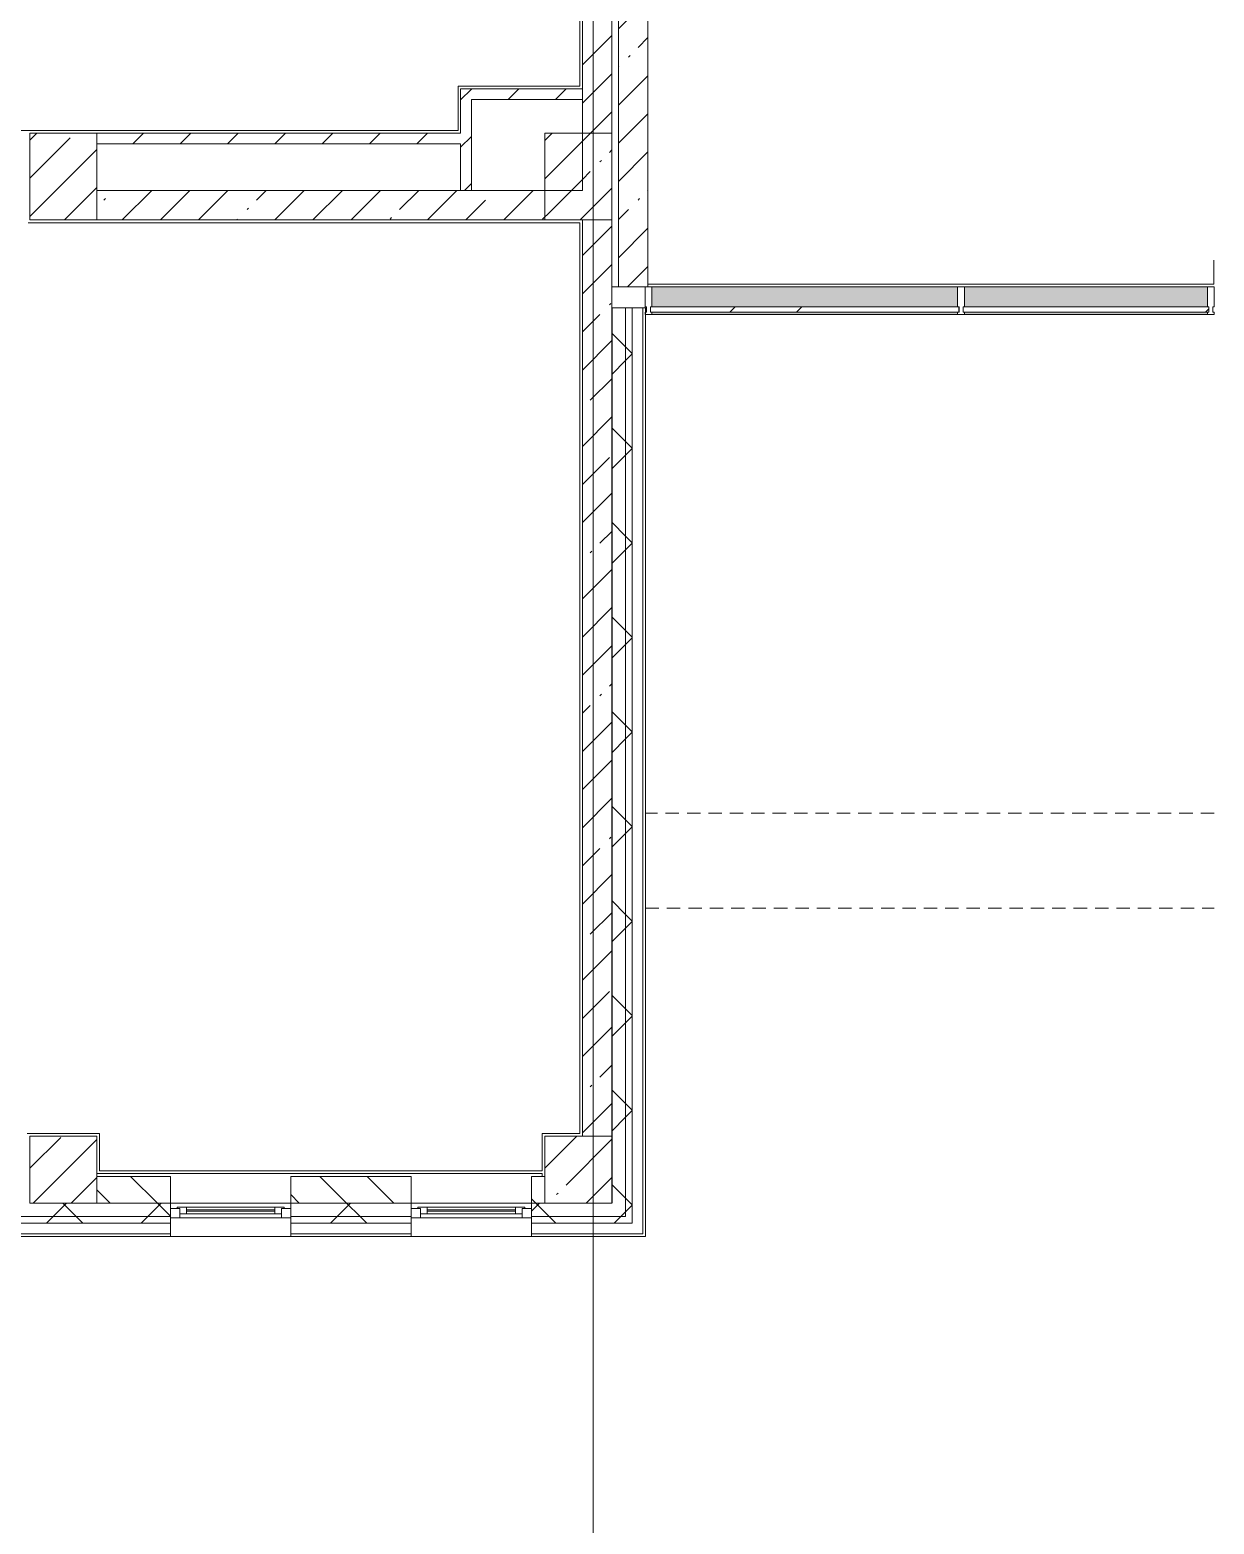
# Model space of a CAD drawing. Header units: millimetres. Extents: x 957 to 217451, y -8553 to 29000.
# Drawn here: x 170791 to 179643, y 1150 to 12321 of the extents above; entities that cross this region are included whole.
import ezdxf

# ---------------------------------------------------------------- set-up
doc = ezdxf.new("R2010")
doc.units = ezdxf.units.MM
doc.linetypes.add('200_ШТРИХ__ш1_п0_6_', pattern=[160, 100, -60])
doc.linetypes.add('Осевая', pattern=[3175, 635, -476.25, 1587.5, -476.25])
for name, color, linetype, lineweight in [('A-DETL-MBND-1', 7, '200_ШТРИХ__ш1_п0_6_', 9), ('A-GLAZ-2', 7, 'Continuous', 5), ('A-GLAZ-CURT-2', 7, 'Continuous', 5), ('A-GLAZ-CWMG-2', 7, 'Continuous', 5), ('A-WALL', 7, 'Continuous', 9), ('A-WALL-2', 7, 'Continuous', 5), ('I-WALL-2', 7, 'Continuous', 5), ('S-COLS-2', 7, 'Continuous', 5), ('Оси', 7, 'Continuous', 9), ('Оси-2', 7, 'Осевая', 9)]:
    doc.layers.add(name, color=color, linetype=linetype, lineweight=lineweight)
doc.layers.add('A-FLOR-2', color=7, linetype='Continuous', lineweight=5, true_color=0xaaaaaa)
doc.layers.add('A-GLAZ-CWMG-3', color=7, linetype='Continuous', lineweight=5, true_color=0x383e42)
pattern_1 = [(45, (90440.88, 0), (-285.1231, 285.1231), []), (45, (90726, 0), (-285.1231, 285.1231), [504.031, -100.806, 16.764, -84.042])]
pattern_2 = [(45, (90440.9, 0), (-353.5534, 353.5534), []), (135, (90440.9, 0), (-353.5534, -353.5534), [])]
pattern_3 = [(45, (90440.88, 0), (-176.7767, 176.7767), [])]

# ---------------------------------------------------------------- blocks, each defined once
blk = doc.blocks.new('BSC_Колонна _Прямоугольная - 500х500-V174-3_2_1_птичка')
at = {"layer": 'S-COLS-2'}
h = blk.add_hatch(dxfattribs=at)
h.set_pattern_fill('FP_53', color=256, style=0, pattern_type=2)
h.set_pattern_definition([(45, (-80600, -3800), (-285.1231, 285.1231), []), (45, (-80314.88, -3800), (-285.1231, 285.1231), [504.031, -100.806, 16.764, -84.042])])
h.paths.add_polyline_path([(250, -250), (250, 250), (-250, 250), (-250, -250)])
for p, q in [((250, 250), (-250, 250)), ((-250, 250), (-250, -250)), ((250, -250), (250, 250)), ((-250, -250), (250, -250))]:
    blk.add_line(p, q, dxfattribs=at)
blk = doc.blocks.new('120_Окно_СКБ_1Ст - 120_Окно_СКБ_1Ст 900х2500_h_-19906774-3_2_1_птичка')
at = {"layer": 'A-GLAZ-2'}
for p, q in [((-450, -75), (-450, -5)), ((-450, -5), (-380, -5)), ((450, -5), (-450, -5)), ((-380, -75), (-450, -75)), ((-450, -75), (-400, -75)), ((-380, -75), (-400, -75)), ((-400, -75), (-400, -85)), ((-400, -85), (400, -85)), ((400, -85), (-400, -85)), ((-380, -5), (-380, -75)), ((380, -35), (-380, -35)), ((-380, -35), (-380, -75)), ((-330, -85), (-330, -35)), ((-330, -55), (330, -55)), ((330, -65), (-330, -65)), ((330, -85), (330, -35)), ((380, -75), (380, -5)), ((380, -5), (450, -5)), ((380, -75), (380, -35)), ((450, -75), (380, -75)), ((400, -75), (380, -75)), ((400, -75), (450, -75)), ((400, -85), (400, -75)), ((450, -5), (450, -75))]:
    blk.add_line(p, q, dxfattribs=at)
blk = doc.blocks.new('Системная панель - Стекло - 40мм-33184352-3_2_1_птичка')
at = {"layer": 'A-GLAZ-CURT-2'}
h = blk.add_hatch(dxfattribs=at)
h.set_pattern_fill('FP_109', color=256, style=0, pattern_type=2)
h.set_pattern_definition([(45, (-86642.5, -9710), (-1414.214, 1414.214), [1000, -3000]), (45, (-87642.5, -10210), (-1414.214, 1414.214), [3000, -1000]), (45, (-85642.5, -10710), (-1414.214, 1414.214), [1000, -3000])])
h.paths.add_polyline_path([(1153, 0), (1153, 40), (-1153, 40), (-1153, 0), (1143, 0)])
for p, q in [((1153, 40), (-1153, 40)), ((-1153, 40), (-1153, 0)), ((-1153, 0), (1153, 0)), ((1153, 0), (1153, 40))]:
    blk.add_line(p, q, dxfattribs=at)
blk = doc.blocks.new('Системная панель - Стекло - 40мм-33184353-3_2_1_птичка')
at = {"layer": 'A-GLAZ-CURT-2'}
h = blk.add_hatch(dxfattribs=at)
h.set_pattern_fill('FP_110', color=256, style=0, pattern_type=2)
h.set_pattern_definition([(45, (-88744.2, -9710), (-1414.214, 1414.214), [1000, -3000]), (45, (-89744.2, -10210), (-1414.214, 1414.214), [3000, -1000]), (45, (-87744.2, -10710), (-1414.214, 1414.214), [1000, -3000])])
h.paths.add_polyline_path([(320, 0), (919, 0), (919, 40), (-919, 40), (-919, 0), (-244, 0)])
for p, q in [((919, 40), (-919, 40)), ((-919, 40), (-919, 0)), ((-919, 0), (919, 0)), ((919, 0), (919, 40))]:
    blk.add_line(p, q, dxfattribs=at)
blk = doc.blocks.new('Прямоугольный импост - Импост структурный с накладкой - 190мм-33184356-3_2_1_птичка')
at = {"layer": 'A-GLAZ-CWMG-2'}
for p, q in [((-50, 0), (-50, 17)), ((-50, 17), (0, 17)), ((-40, 0), (-50, 0)), ((-40, -40), (-40, 0)), ((0, 0), (-10, 0)), ((-10, 0), (-10, -40)), ((0, 17), (0, 0)), ((-50, -190), (-50, -40)), ((-50, -40), (-40, -40)), ((-10, -40), (0, -40)), ((0, -40), (0, -190)), ((0, -190), (-50, -190))]:
    blk.add_line(p, q, dxfattribs=at)
blk = doc.blocks.new('Прямоугольный импост - Импост структурный с накладкой - 190мм-33184358-3_2_1_птичка')
at = {"layer": 'A-GLAZ-CWMG-2'}
for p, q in [((0, 17), (-50, 17)), ((-50, 17), (-50, 0)), ((-50, 0), (-40, 0)), ((-40, 0), (-40, -40)), ((-10, -40), (-10, 0)), ((-10, 0), (0, 0)), ((0, 0), (0, 17)), ((-40, -40), (-50, -40)), ((-50, -40), (-50, -190)), ((0, -40), (-10, -40)), ((0, -190), (0, -40)), ((-50, -190), (0, -190))]:
    blk.add_line(p, q, dxfattribs=at)
blk = doc.blocks.new('Прямоугольный импост - Импост структурный с накладкой - 190мм-33184349-3_2_1_птичка')
at = {"layer": 'A-GLAZ-CWMG-2'}
for p, q in [((-25, 0), (-25, 17)), ((-25, 17), (25, 17)), ((-15, 0), (-25, 0)), ((-15, -40), (-15, 0)), ((25, 0), (15, 0)), ((15, 0), (15, -40)), ((25, 17), (25, 0)), ((-25, -190), (-25, -40)), ((-25, -40), (-15, -40)), ((15, -40), (25, -40)), ((25, -40), (25, -190)), ((25, -190), (-25, -190))]:
    blk.add_line(p, q, dxfattribs=at)
blk = doc.blocks.new('Прямоугольный импост - Импост структурный с накладкой - 190мм-23186050-3_2_1_птичка')
at = {"layer": 'A-GLAZ-CWMG-3'}
for points in [[(87285, 10250), (87285, 10400), (85000, 10400), (85000, 10250), (86699, 10250)], [(87285, 10193), (87285, 10210), (85000, 10210), (85000, 10193), (86699, 10193)]]:
    blk.add_hatch(color=256, dxfattribs=at).paths.add_polyline_path(points)
at = {"layer": 'A-GLAZ-CWMG-2'}
for p, q in [((85000, 10400), (87285, 10400)), ((85000, 10193), (87285, 10193))]:
    blk.add_line(p, q, dxfattribs=at)
blk = doc.blocks.new('Прямоугольный импост - Импост структурный с накладкой - 190мм-23186051-3_2_1_птичка')
at = {"layer": 'A-GLAZ-CWMG-3'}
for points in [[(88000, 10250), (88000, 10400), (87335, 10400), (87335, 10250)], [(87335, 10193), (88000, 10193), (88000, 10210), (87335, 10210)]]:
    blk.add_hatch(color=256, dxfattribs=at).paths.add_polyline_path(points)
at = {"layer": 'A-GLAZ-CWMG-2'}
for p, q in [((87335, 10400), (88000, 10400)), ((87335, 10193), (88000, 10193))]:
    blk.add_line(p, q, dxfattribs=at)
blk = doc.blocks.new('Прямоугольный импост - Импост структурный с накладкой - 190мм-23186052-3_2_1_птичка')
at = {"layer": 'A-GLAZ-CWMG-3'}
for points in [[(88000, 10250), (89154, 10250), (89154, 10400), (88000, 10400), (88000, 10380)], [(88000, 10193), (89154, 10193), (89154, 10210), (88000, 10210)]]:
    blk.add_hatch(color=256, dxfattribs=at).paths.add_polyline_path(points)
at = {"layer": 'A-GLAZ-CWMG-2'}
for p, q in [((88000, 10400), (89154, 10400)), ((88000, 10193), (89154, 10193))]:
    blk.add_line(p, q, dxfattribs=at)
blk = doc.blocks.new('парапет9 - парапет-22867712-3_2_1_птичка')
at = {"layer": 'A-DETL-MBND-1'}
for p, q in [((89202, 7964), (84952, 7964)), ((84952, 7255), (89202, 7255))]:
    blk.add_line(p, q, dxfattribs=at)
blk = doc.blocks.new('BSC_Колонна _Прямоугольная - 650х500-V265-3_2_1_птичка')
at = {"layer": 'S-COLS-2'}
h = blk.add_hatch(dxfattribs=at)
h.set_pattern_fill('FP_113', color=256, style=0, pattern_type=2)
h.set_pattern_definition([(135, (11225, -80600), (-285.1231, -285.1231), []), (135, (11225, -80314.88), (-285.1231, -285.1231), [504.031, -100.806, 16.764, -84.042])])
h.paths.add_polyline_path([(325, -250), (325, 250), (-325, 250), (-325, -250), (105, -250)])
for p, q in [((325, 250), (-325, 250)), ((-325, 250), (-325, -250)), ((325, -250), (325, 250)), ((-325, -250), (325, -250))]:
    blk.add_line(p, q, dxfattribs=at)
blk = doc.blocks.new('BSC_Колонна _Прямоугольная - 500х500-V266-3_2_1_птичка')
at = {"layer": 'S-COLS-2'}
h = blk.add_hatch(dxfattribs=at)
h.set_pattern_fill('FP_114', color=256, style=0, pattern_type=2)
h.set_pattern_definition([(45, (-84450, -3800), (-285.1231, 285.1231), []), (45, (-84164.88, -3800), (-285.1231, 285.1231), [504.031, -100.806, 16.764, -84.042])])
h.paths.add_polyline_path([(-81, -250), (250, -250), (250, 250), (-250, 250), (-250, -250)])
for p, q in [((250, 250), (-250, 250)), ((-250, 250), (-250, -250)), ((250, -250), (250, 250)), ((-250, -250), (250, -250))]:
    blk.add_line(p, q, dxfattribs=at)

msp = doc.modelspace()

# ---------------------------------------------------------------- hatches: boundary and pattern name
at = {"layer": 'A-WALL-2'}
h = msp.add_hatch(dxfattribs=at)
h.set_pattern_fill('FP_60', color=256, style=0, pattern_type=2)
h.set_pattern_definition(pattern_2)
h.paths.add_polyline_path([(175142.5, 3450), (175242.5, 3450), (175242.5, 10242), (175142.5, 10242), (175142.5, 3461.9)])
h = msp.add_hatch(dxfattribs=at)
h.set_pattern_fill('FP_60', color=256, style=0, pattern_type=2)
h.set_pattern_definition(pattern_2)
h.paths.add_polyline_path([(175242.5, 3400), (175292.5, 3400), (175292.5, 10242), (175242.5, 10242), (175242.5, 3448.4)])
h = msp.add_hatch(dxfattribs=at)
h.set_pattern_fill('FP_59', color=256, style=0, pattern_type=2)
h.set_pattern_definition([(135, (90440.88, 0), (-176.7767, -176.7767), [])])
h.paths.add_polyline_path([(172740.9, 3550), (173640.9, 3550), (173640.9, 3750), (172740.9, 3750), (172740.9, 3674.2)])
h.paths.add_polyline_path([(174640.9, 3550), (174640.9, 3750), (174540.9, 3750), (174540.9, 3550), (174620.9, 3550)])
h.paths.add_polyline_path([(166420.9, 3550), (167520.9, 3550), (167520.9, 3750), (166420.9, 3750), (166420.9, 3566.7)])
h.paths.add_polyline_path([(171290.9, 3550), (171840.9, 3550), (171840.9, 3750), (171290.9, 3750), (171290.9, 3666.7)])
h.paths.add_polyline_path([(170790.9, 3550), (170790.9, 3750), (170520.9, 3750), (170520.9, 3550), (170776.9, 3550)])
h = msp.add_hatch(dxfattribs=at)
h.set_pattern_fill('FP_60', color=256, style=0, pattern_type=2)
h.set_pattern_definition(pattern_2)
h.paths.add_polyline_path([(174540.9, 3450), (175142.5, 3450), (175140.9, 3550), (174540.9, 3550), (174540.9, 3510)])
h.paths.add_polyline_path([(166440.9, 3450), (167520.9, 3450), (167520.9, 3550), (166140.9, 3550), (166140.9, 3450), (166420.9, 3450)])
h.paths.add_polyline_path([(171310.9, 3450), (171840.9, 3450), (171840.9, 3550), (170520.9, 3550), (170520.9, 3450), (171290.9, 3450)])
h.paths.add_polyline_path([(172740.9, 3450), (173640.9, 3450), (173640.9, 3550), (172740.9, 3550), (172740.9, 3482.1)])
h = msp.add_hatch(dxfattribs=at)
h.set_pattern_fill('FP_60', color=256, style=0, pattern_type=2)
h.set_pattern_definition(pattern_2)
h.paths.add_polyline_path([(174920.9, 3400), (175242.5, 3400), (175240.9, 3450), (174540.9, 3450), (174540.9, 3400), (174809.8, 3400)])
h.paths.add_polyline_path([(166140.9, 3400), (167520.9, 3400), (167520.9, 3450), (166140.9, 3450)])
h.paths.add_polyline_path([(170520.9, 3400), (171840.9, 3400), (171840.9, 3450), (170520.9, 3450), (170520.9, 3419.4)])
h.paths.add_polyline_path([(172740.9, 3400), (173640.9, 3400), (173640.9, 3450), (172740.9, 3450), (172740.9, 3440)])
at = {"layer": 'I-WALL-2'}
h = msp.add_hatch(dxfattribs=at)
h.set_pattern_fill('FP_57', color=256, style=0, pattern_type=2)
h.set_pattern_definition(pattern_1)
h.paths.add_polyline_path([(175190.9, 10400), (175410.9, 10400), (175410.9, 19100), (175190.9, 19100), (175190.9, 11221)])
h = msp.add_hatch(dxfattribs=at)
h.set_pattern_fill('FP_57', color=256, style=0, pattern_type=2)
h.set_pattern_definition(pattern_1)
h.paths.add_polyline_path([(174920.9, 4050), (175140.9, 4050), (175140.9, 15130), (174920.9, 15130), (174920.9, 4279.6)])
h = msp.add_hatch(dxfattribs=at)
h.set_pattern_fill('FP_62', color=256, style=0, pattern_type=2)
h.set_pattern_definition(pattern_3)
h.paths.add_polyline_path([(174010.9, 11120), (174090.9, 11120), (174090.9, 11880), (174010.9, 11880), (174010.9, 11141.2)])
h = msp.add_hatch(dxfattribs=at)
h.set_pattern_fill('FP_62', color=256, style=0, pattern_type=2)
h.set_pattern_definition(pattern_3)
h.paths.add_polyline_path([(174900.9, 11800), (174920.9, 11800), (174920.9, 11880), (174090.9, 11880), (174090.9, 11800), (174640.9, 11800)])
h = msp.add_hatch(dxfattribs=at)
h.set_pattern_fill('FP_62', color=256, style=0, pattern_type=2)
h.set_pattern_definition(pattern_3)
h.paths.add_polyline_path([(173411.5, 11470), (174010.9, 11470), (174010.9, 11550), (171290.9, 11550), (171290.9, 11470)])
h = msp.add_hatch(dxfattribs=at)
h.set_pattern_fill('FP_57', color=256, style=0, pattern_type=2)
h.set_pattern_definition(pattern_1)
h.paths.add_polyline_path([(173411.5, 10900), (174900.9, 10904.8), (174640.9, 10967.7), (174640.9, 11120), (171290.9, 11120), (171290.9, 10900), (171310.9, 10900)])
at = {"layer": 'S-COLS-2'}
h = msp.add_hatch(dxfattribs=at)
h.set_pattern_fill('FP_57', color=256, style=0, pattern_type=2)
h.set_pattern_definition(pattern_1)
h.paths.add_polyline_path([(174920.9, 10900), (174920.9, 11550), (174640.9, 11550), (174640.9, 10967.7), (174909, 10902.9)])

# ---------------------------------------------------------------- linework, layer by layer
at = {"layer": 'A-DETL-MBND-1'}
for p, q in [((175140.9, 10400), (175190.9, 10400)), ((175390.9, 10242), (175390.9, 10250))]:
    msp.add_line(p, q, dxfattribs=at)
at = {"layer": 'A-FLOR-2'}
for p, q in [((174900.9, 11900), (174900.9, 15130)), ((173991.3, 11570), (173991.3, 11900)), ((173991.3, 11900), (174900.9, 11900)), ((170359.9, 11570), (173991.3, 11570)), ((174900.9, 10879), (170776.9, 10879)), ((174900.9, 4070), (174900.9, 10879)), ((179639.9, 10420), (179639.9, 10600)), ((175410.9, 10420), (179639.9, 10420)), ((170770.9, 4070), (171310.9, 4070)), ((171310.9, 4070), (171310.9, 3790)), ((174620.9, 3790), (174620.9, 4070)), ((174620.9, 4070), (174900.9, 4070)), ((171310.9, 3790), (174620.9, 3790))]:
    msp.add_line(p, q, dxfattribs=at)
at = {"layer": 'A-WALL'}
for p, q in [((174920.9, 11800), (174920.9, 11880)), ((174010.9, 11120), (174090.9, 11120)), ((175242.5, 10242), (175242.5, 3450)), ((175292.5, 10242), (175292.5, 3400)), ((175372.5, 10242), (175372.5, 3320)), ((171840.9, 3550), (171290.9, 3550)), ((173640.9, 3550), (172740.9, 3550)), ((174640.9, 3550), (174540.9, 3550)), ((170520.9, 3450), (171840.9, 3450)), ((170520.9, 3400), (171840.9, 3400)), ((172740.9, 3450), (173640.9, 3450)), ((172740.9, 3400), (173640.9, 3400)), ((174540.9, 3450), (175242.5, 3450)), ((174540.9, 3400), (175292.5, 3400)), ((170520.9, 3320), (171840.9, 3320)), ((172740.9, 3320), (173640.9, 3320)), ((174540.9, 3320), (175372.5, 3320))]:
    msp.add_line(p, q, dxfattribs=at)
at = {"layer": 'A-WALL-2'}
for p, q in [((175392.5, 10242), (175142.5, 10242)), ((175142.5, 10242), (175142.5, 3550)), ((175392.5, 3300), (175392.5, 10242)), ((171840.9, 3750), (171290.9, 3750)), ((171840.9, 3300), (171840.9, 3750)), ((172740.9, 3750), (172740.9, 3300)), ((173640.9, 3750), (172740.9, 3750)), ((173640.9, 3300), (173640.9, 3750)), ((174540.9, 3750), (174540.9, 3300)), ((174640.9, 3750), (174540.9, 3750)), ((171840.9, 3550), (172740.9, 3550)), ((173640.9, 3550), (174540.9, 3550)), ((175392.5, 3300), (166298.9, 3300))]:
    msp.add_line(p, q, dxfattribs=at)
at = {"layer": 'I-WALL-2'}
for p, q in [((175190.9, 19100), (175190.9, 10400)), ((174920.9, 15130), (174920.9, 11880)), ((175140.9, 4050), (175140.9, 15130)), ((175410.9, 10400), (175410.9, 13400)), ((174010.9, 11880), (174010.9, 11550)), ((174920.9, 11880), (174010.9, 11880)), ((174090.9, 11120), (174090.9, 11800)), ((174090.9, 11800), (174920.9, 11800)), ((174920.9, 11800), (174920.9, 11120)), ((174010.9, 11550), (171290.9, 11550)), ((171290.9, 11470), (174010.9, 11470)), ((174010.9, 11470), (174010.9, 11120)), ((174010.9, 11120), (171290.9, 11120)), ((174920.9, 11120), (174090.9, 11120)), ((171290.9, 10900), (174920.9, 10900)), ((174920.9, 10900), (174920.9, 4050)), ((175190.9, 10400), (175410.9, 10400)), ((171290.9, 3770), (174620.9, 3770)), ((174620.9, 3750), (174620.9, 3770)), ((172740.9, 3550), (171840.9, 3550)), ((174540.9, 3550), (173640.9, 3550))]:
    msp.add_line(p, q, dxfattribs=at)
at = {"layer": 'S-COLS-2'}
for p, q in [((175140.9, 11550), (174640.9, 11550)), ((174640.9, 11550), (174640.9, 10900)), ((175140.9, 10900), (175140.9, 11550)), ((174640.9, 10900), (175140.9, 10900))]:
    msp.add_line(p, q, dxfattribs=at)
at = {"layer": 'Оси'}
for p, q in [((175000.9, 10029.8), (175000.9, 21915.1)), ((175000.9, -1906.3), (175000.9, 9979))]:
    msp.add_line(p, q, dxfattribs=at)
at = {"layer": 'Оси-2'}
msp.add_line((175000.9, 9979), (175000.9, 10029.8), dxfattribs=at)

# ---------------------------------------------------------------- block references
at = {"layer": 'A-DETL-MBND-1'}
msp.add_blockref('парапет9 - парапет-22867712-3_2_1_птичка', (90440.9, -1500), dxfattribs=at)
at = {"layer": 'A-GLAZ-2', "rotation": 180}
for p in [(172290.9, 3435), (174090.9, 3435)]:
    msp.add_blockref('120_Окно_СКБ_1Ст - 120_Окно_СКБ_1Ст 900х2500_h_-19906774-3_2_1_птичка', p, dxfattribs=at)
at = {"layer": 'A-GLAZ-CURT-2'}
for name, p in [('Системная панель - Стекло - 40мм-33184352-3_2_1_птичка', (176583.4, 10210)), ('Системная панель - Стекло - 40мм-33184353-3_2_1_птичка', (178685.1, 10210))]:
    msp.add_blockref(name, p, dxfattribs=at)
at = {"layer": 'A-GLAZ-CWMG-2', "rotation": 180}
msp.add_blockref('Прямоугольный импост - Импост структурный с накладкой - 190мм-33184358-3_2_1_птичка', (175390.9, 10210), dxfattribs=at)
at = {"layer": 'A-GLAZ-CWMG-2'}
for name in ['Прямоугольный импост - Импост структурный с накладкой - 190мм-23186050-3_2_1_птичка', 'Прямоугольный импост - Импост структурный с накладкой - 190мм-23186051-3_2_1_птичка', 'Прямоугольный импост - Импост структурный с накладкой - 190мм-23186052-3_2_1_птичка']:
    msp.add_blockref(name, (90440.9, 0), dxfattribs=at)
at = {"layer": 'A-GLAZ-CWMG-2', "extrusion": (0, 0, -1), "rotation": 180}
for name, p in [('Прямоугольный импост - Импост структурный с накладкой - 190мм-33184349-3_2_1_птичка', (-177750.9, 10210)), ('Прямоугольный импост - Импост структурный с накладкой - 190мм-33184356-3_2_1_птичка', (-179644.4, 10210))]:
    msp.add_blockref(name, p, dxfattribs=at)
at = {"layer": 'S-COLS-2', "rotation": 270.0000000000007}
msp.add_blockref('BSC_Колонна _Прямоугольная - 650х500-V265-3_2_1_птичка', (171040.9, 11225), dxfattribs=at)
at = {"layer": 'S-COLS-2'}
for name, p in [('BSC_Колонна _Прямоугольная - 500х500-V174-3_2_1_птичка', (171040.9, 3800)), ('BSC_Колонна _Прямоугольная - 500х500-V266-3_2_1_птичка', (174890.9, 3800))]:
    msp.add_blockref(name, p, dxfattribs=at)

doc.saveas('drawing.dxf')
